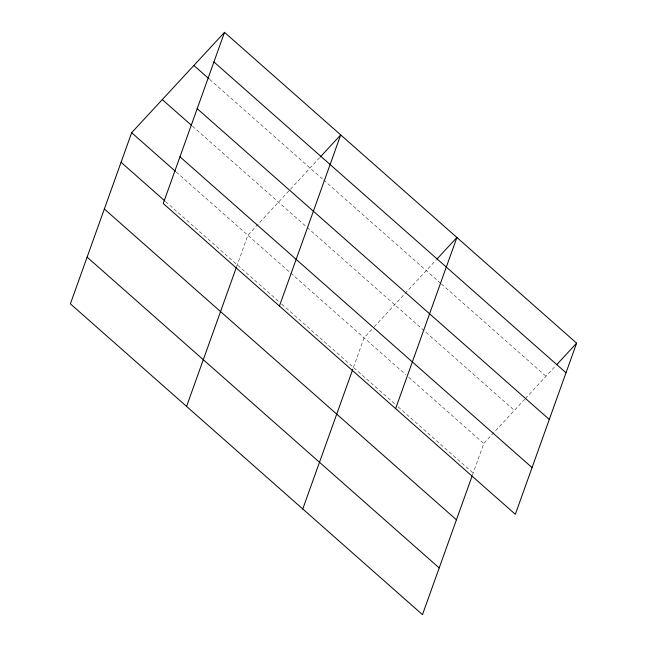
<?xml version="1.0" encoding="UTF-8"?>
<svg xmlns="http://www.w3.org/2000/svg" width="647" height="647" viewBox="0 0 647 647"><rect width="100%" height="100%" fill="white"/><g stroke="black" fill="none" stroke-linecap="round" stroke-linejoin="round"><path stroke-width="0.49" stroke-dasharray="3.23 2.43" d="M236.592 266.726L247.858 235.257L319.602 157.731M353.448 367.423L364.051 337.823L373.578 327.528M472.488 474.971L483.762 443.502L524.693 399.264M374.265 326.792L404.294 294.328M404.982 293.584L436.474 259.56M525.38 398.52L556.185 365.231M209.725 79.452L322.893 179.348M323.654 180.02L440.656 283.305M441.416 283.968L545.971 376.271M192.491 126.222L306.419 226.79M307.171 227.453L514.397 410.384M176.178 171.989L405.718 374.613M408.75 377.29L483.762 443.502M165.583 201.589L278.752 301.494M281.777 304.155L395.123 404.213M398.148 406.89L473.159 473.103"/><path stroke-width="0.97" d="M224.525 32.35L163.238 203.498L515.336 514.308L576.614 343.153L224.525 32.35L131.665 132.692L70.386 303.847L422.475 614.65L472.156 475.901M186.579 406.413L236.252 267.664M279.431 306.063L340.71 134.916L320.281 156.995M302.764 508.979L352.777 369.291M395.624 408.629L456.903 237.481L437.154 258.824M556.865 364.496L576.614 343.153M213.922 61.95L566.012 372.753M193.882 65.46L208.973 78.78M197.198 108.664L549.287 419.466M162.308 99.581L191.73 125.558M179.963 156.792L532.06 467.595M131.665 132.692L175.426 171.326M121.07 162.292L164.831 200.926M104.345 209.005L456.434 519.808M87.11 257.134L439.2 567.937"/></g></svg>
